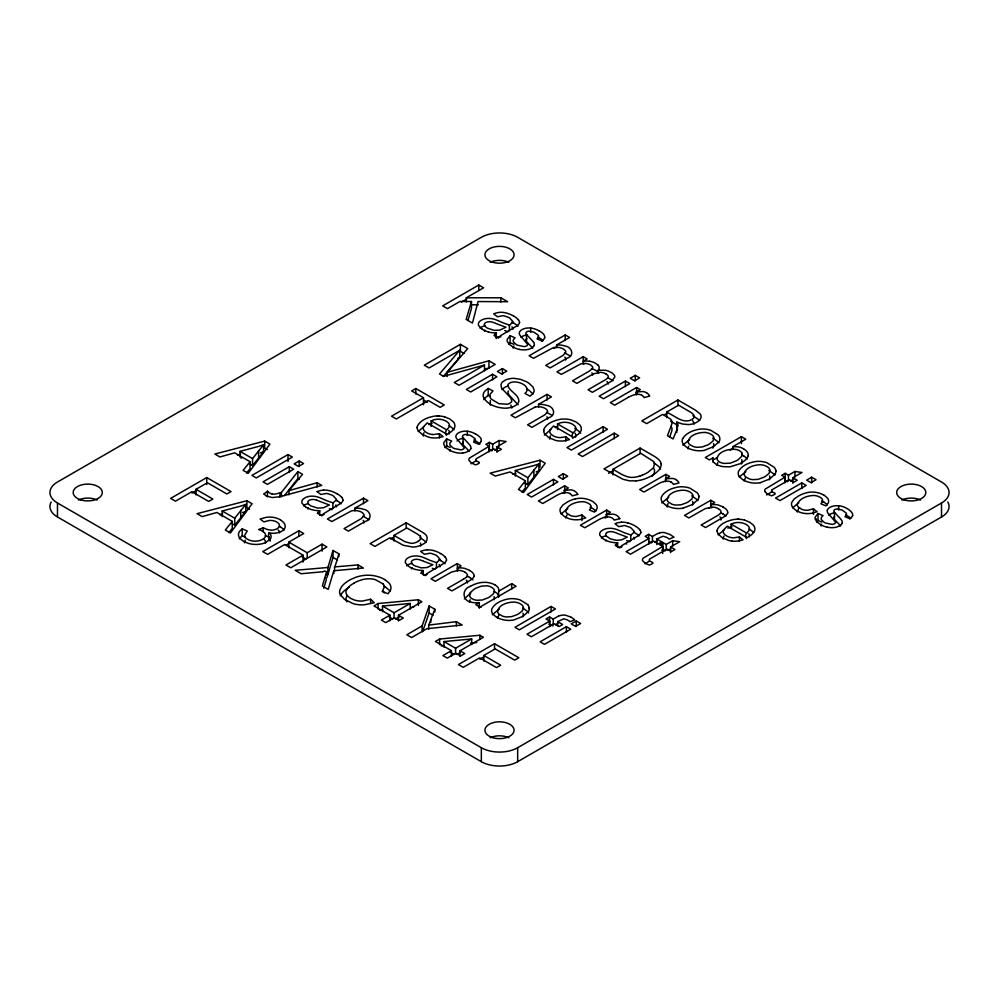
<?xml version="1.0" encoding="UTF-8"?>
<svg xmlns="http://www.w3.org/2000/svg" width="999" height="999" viewBox="0 0 999 999"><rect width="100%" height="100%" fill="white"/><g stroke="black" fill="none" stroke-linecap="round" stroke-linejoin="round"><path stroke-width="1.5" d="M497.514 617.919L498.951 614.847M716.895 465.222L717.819 462.674M688.086 447.927L688.698 446.228M511.838 408.054L510.876 405.032M547.552 419.031L547.627 418.606A6.319 3.646 0 0 0 547.202 417.157L546.89 416.758M466.308 297.789L483.591 287.812L478.783 285.027L442.669 305.881L447.49 308.654L459.965 301.461L471.466 301.523L466.133 319.43L472.44 323.064L478.084 301.548L507.667 301.71L500.886 297.789L466.308 297.789L466.308 301.985M467.919 320.454L471.466 308.504L471.466 301.523M732.791 449.488L732.791 446.69L745.791 439.185L741.408 436.663L705.306 457.505L709.465 459.902L712.974 457.879L712.824 460.576A11.051 6.381 0 0 0 713.985 462.574L715.746 464.023A15.922 9.191 0 0 0 717.507 464.985L718.131 465.272A14.186 8.192 0 0 0 723.026 466.608L727.934 466.87A15.497 8.954 0 0 0 730.544 466.683L739.909 463.748A34.178 19.73 0 0 0 741.583 462.837M325.861 574.662L327.909 574.487L327.909 567.494L333.029 550.461L338.886 553.846L338.886 556.643M323.776 588.236L326.348 579.657M327.909 574.487L333.029 557.454L333.029 550.461M334.565 571.116L334.565 566.92L358.042 564.91L363.449 568.031L333.816 570.741L328.209 589.385L322.352 586.001L326.348 572.664M338.886 553.846L335.751 564.198A50.05 28.896 0 0 1 334.965 566.221L334.565 566.92M439.91 566.858L439.96 566.683A4.058 2.348 0 0 0 439.997 566.158L439.16 564.522M592.632 375.087L592.694 374.9A4.62 2.672 0 0 0 592.569 373.801L591.87 372.889M749.3 536.875L749.412 535.227A9.99 5.769 0 0 0 748.75 533.678M363.923 523.026L364.073 522.39A6.319 3.646 0 0 0 363.648 520.941L363.149 520.342M422.102 631.518L422.102 625.923L429.133 605.956L434.852 609.253L434.852 612.05M422.54 631.668L429.133 612.949L429.133 605.956M428.658 629.308L428.658 625.112A76.274 44.043 0 0 0 430.781 619.642L434.852 609.253M669.73 436.925L671.49 431.993A53.059 30.632 0 0 0 671.815 430.756A19.443 11.226 0 0 0 671.977 428.384L671.803 427.984A10.177 5.882 0 0 0 670.878 426.498M741.907 463.012L741.97 460.214A8.729 5.045 0 0 0 741.683 459.665M676.785 422.14A17.545 10.127 0 0 1 677.797 424.775A42.657 24.625 0 0 1 676.785 429.72L673.139 438.936L667.482 435.676L671.49 425A53.059 30.632 0 0 0 671.815 423.763A19.443 11.226 0 0 0 671.977 421.391L671.803 420.991A10.177 5.882 0 0 0 670.591 419.205L670.491 419.13A22.677 13.087 0 0 0 668.531 417.857L662.624 414.423L646.653 423.638L641.833 420.866L677.946 400.012L695.566 410.227L700.174 413.973A11.264 6.506 0 0 1 700.911 417.694L700.823 417.969A14.948 8.629 0 0 1 696.253 422.527L694.23 423.439A12.6 7.28 0 0 1 688.436 424.563L682.517 424.013L676.847 422.127L676.847 429.12A17.545 10.127 0 0 1 677.285 430.057M494.093 599.737L494.28 597.152A9.041 5.22 0 0 0 494.043 596.565M523.014 616.82L523.314 614.16A9.828 5.682 0 0 0 522.939 613.249M692.557 504.945L692.856 502.297A9.828 5.682 0 0 0 692.482 501.386M565.546 360.04L565.796 359.178A6.319 3.646 0 0 0 565.359 357.729L564.86 357.13M340.309 595.854L341.371 594.018M449.113 434.053L449.425 431.943A9.99 5.769 0 0 0 448.763 430.394M575.536 437.137L575.849 435.027A9.99 5.769 0 0 0 574.974 433.179M771.69 490.234C770.491 493.406 780.294 492.47 771.578 495.816A22.353 12.912 0 0 1 766.982 493.643L764.922 491.545M464.323 598.913L470.292 593.356A26.449 15.272 0 0 1 470.804 593.094M769.405 479.845L769.892 476.848A9.828 5.682 0 0 0 769.53 475.936M490.334 400.574L490.247 404.62A16.021 9.241 0 0 0 490.534 405.119M544.355 435.102L550.948 429.458M470.092 599.712L469.443 602.047M475.861 459.278C474.5 462.225 484.49 461.713 475.749 464.86A22.353 12.912 0 0 1 471.166 462.687M649.412 559.477C648.051 562.412 658.054 561.913 649.3 565.059A22.353 12.912 0 0 1 644.717 562.887M492.332 614.81L499.238 609.015M682.891 445.154L689.785 439.36M661.875 502.947L668.781 497.14M423.988 432.804L423.489 433.791A10.44 6.031 0 0 0 423.251 435.102L423.276 435.427A10.802 6.231 0 0 0 423.389 436.063M550.424 435.889L549.912 436.863A10.44 6.031 0 0 0 549.687 438.174L549.7 438.499A10.802 6.231 0 0 0 549.812 439.135M723.975 536.088L723.476 537.062A10.44 6.031 0 0 0 723.239 538.374L723.264 538.698A10.802 6.231 0 0 0 723.301 539.023M741.733 463.336L741.295 464.011M245.255 540.159L244.48 542.594A8.854 5.107 0 0 0 244.505 542.844M347.078 595.829L346.328 597.202A13.549 7.83 0 0 0 346.366 600.874A16.958 9.79 0 0 0 346.878 601.835M667.919 503.671L667.182 507.017M418.206 431.543L423.701 426.848M718.194 534.815L724.512 529.657M739.21 477.01L745.816 471.703M561.076 514.035L566.733 509.29M792.557 507.854L798.213 503.096A25.949 14.985 0 0 1 798.8 502.822M347.315 588.498L346.328 590.209A13.549 7.83 0 0 0 346.366 593.881A16.958 9.79 0 0 0 350.849 598.426A18.881 10.902 0 0 0 351.885 598.963L354.033 599.875A13.961 8.067 0 0 0 360.002 601.036A13.224 7.63 0 0 0 362.575 601.023L370.641 599.25L374.25 602.722L364.248 604.807A19.306 11.151 0 0 1 359.827 604.807A19.53 11.276 0 0 1 353.147 603.646L344.53 599.388L340.035 594.218A19.855 11.464 0 0 1 339.972 589.772L341.371 587.025A35.152 20.292 0 0 1 349.175 580.332A40.447 23.352 0 0 1 350.587 579.532L355.744 577.297A25.862 14.935 0 0 1 362.737 575.586A20.867 12.05 0 0 1 373.651 575.661A25.524 14.735 0 0 1 385.152 579.845M252.547 465.584L252.547 458.591L263.599 444.767L263.599 451.76L252.547 465.584L249.413 463.773M234.74 525.224L234.74 518.231L245.804 504.408L245.804 511.401L234.74 525.224L231.606 523.414M527.872 484.715L527.872 477.722L538.936 463.886L538.936 470.879L527.872 484.715L524.737 482.904M712.899 448.176L713.86 444.505A9.828 5.682 0 0 0 713.498 443.593M513.998 345.891L513.836 346.104A7.48 4.321 0 0 0 513.211 348.052M272.39 494.006A5.782 3.334 0 0 0 275.225 494.03L276.661 493.743A41.871 24.176 0 0 0 277.897 493.444L281.381 492.507L297.852 471.615L302.51 474.3L288.973 490.621L288.973 494.817M284.465 495.579L297.852 478.608L297.852 471.615M250.05 461.713L243.144 470.354L248.264 473.314L269.905 444.105L264.698 441.096L214.86 454.021L219.942 456.955L234.69 452.834L250.05 461.713L250.05 468.706L246.603 473.026M232.255 521.353L225.337 529.994L230.457 532.954L252.11 503.746L246.903 500.736L197.065 513.661L202.135 516.595L216.895 512.475L232.255 521.353L232.255 528.346L228.796 532.667M525.387 480.831L518.469 489.473L523.588 492.432L545.229 463.236L540.022 460.227L490.184 473.151L495.267 476.086L510.014 471.965L525.387 480.831L525.387 487.824L521.928 492.145M444.942 447.664L446.678 445.929L446.678 438.936L451.71 441.083L450.437 442.345A7.48 4.321 0 0 0 450.049 445.167L452.822 447.777A19.518 11.264 0 0 0 453.946 448.414L460.764 449.85A4.733 2.735 0 0 0 463.386 449.001L463.548 448.888A3.484 2.01 0 0 0 464.285 447.739L459.503 441.933A90.385 52.185 0 0 1 458.504 440.871L456.555 438.461A9.503 5.482 0 0 1 456.081 435.352A9.728 5.619 0 0 1 467.295 431.256M566.97 514.972L565.771 517.907M443.306 376.523L459.74 357.267L459.74 350.274L439.51 373.976L443.606 376.336L484.478 365.06L484.478 370.654M450.487 368.569L467.732 348.564L460.402 344.33L424.288 365.184L429.095 367.957L459.74 350.274M449.925 369.218L447.165 372.315L447.165 376.511M745.541 477.547L744.105 480.944M466.77 576.76L465.372 577.971A28.684 16.558 0 0 1 463.361 579.245M720.354 513.411L718.955 514.635A28.684 16.558 0 0 1 716.945 515.896L701.148 525.024L705.519 527.547L722.989 517.457A48.114 27.772 0 0 0 724.375 516.583L725.636 515.659M508.628 344.081L510.077 342.694L510.077 335.701L515.109 337.849L513.836 339.111A7.48 4.321 0 0 0 513.449 341.933L516.221 344.543A19.518 11.264 0 0 0 517.345 345.179L524.163 346.616A4.733 2.735 0 0 0 526.785 345.766L526.935 345.654A3.484 2.01 0 0 0 527.684 344.505L522.902 338.698A90.385 52.185 0 0 1 521.89 337.637L519.955 335.227A9.503 5.482 0 0 1 519.48 332.118A9.728 5.619 0 0 1 530.694 328.022A16.284 9.403 0 0 1 538.948 330.844M816.57 521.865L818.019 520.479L818.019 513.486L823.051 515.634L821.765 516.908A7.48 4.321 0 0 0 821.378 519.717L824.163 522.327A19.518 11.264 0 0 0 825.274 522.964L832.092 524.4A4.733 2.735 0 0 0 834.727 523.551L834.877 523.439A3.484 2.01 0 0 0 835.626 522.29L830.843 516.483A90.385 52.185 0 0 1 829.832 515.422L827.884 513.011A9.503 5.482 0 0 1 827.422 509.915M607.679 378.009L606.343 379.121A31.256 18.044 0 0 1 604.395 380.344L588.024 389.797L592.407 392.32L611.85 381.019L614.847 376.935A9.116 5.27 0 0 0 614.497 375.424L612.325 373.077L608.329 371.029A12.125 7.005 0 0 0 605.307 370.292L598.214 370.242L598.214 373.039M798.763 508.429L797.252 511.725A9.353 5.395 0 0 0 797.289 512.025M652.247 476.173L654.158 473.601L654.57 470.317A11.001 6.356 0 0 0 653.758 468.618M649.562 559.303L650.037 558.916A24.126 13.924 0 0 1 651.685 557.879L667.07 548.988L671.453 551.523L674.949 549.5L670.579 546.965L670.579 552.559M771.827 490.059L772.302 489.672A24.126 13.924 0 0 1 773.963 488.636L789.347 479.745L793.718 482.267L797.227 480.257L792.844 477.722L792.844 483.316M406.68 565.896L407.617 565.147A12.113 6.993 0 0 1 408.616 564.522A10.065 5.819 0 0 1 412.125 563.261M510.077 335.701L507.38 339.173A11.651 6.731 0 0 0 507.217 341.233L508.891 344.006L512.799 346.878A18.881 10.902 0 0 0 519.293 349.438M446.678 438.936L443.981 442.407A11.651 6.731 0 0 0 443.831 444.468L445.492 447.24L449.4 450.112M818.019 513.486L815.309 516.958A11.651 6.731 0 0 0 815.159 519.018L816.832 521.79L820.741 524.662A18.881 10.902 0 0 0 827.234 527.222M421.079 573.076L425.449 575.611A15.397 8.891 0 0 1 427.634 573.139L442.295 564.348A43.357 25.037 0 0 0 443.831 563.386L444.792 562.674M615.421 545.454L619.805 547.976A15.397 8.891 0 0 1 621.977 545.504L636.638 536.725A43.357 25.037 0 0 0 638.174 535.764L639.135 535.039M479.995 328.134L480.644 327.635A12.113 6.993 0 0 1 481.643 327.023A10.065 5.819 0 0 1 485.152 325.749M303.446 505.881L304.096 505.369A12.113 6.993 0 0 1 305.095 504.757A10.065 5.819 0 0 1 308.316 503.558M601.311 538.011L601.96 537.512A12.113 6.993 0 0 1 602.959 536.9A10.065 5.819 0 0 1 605.894 535.764L610.352 538.861L616.408 540.334L621.665 539.822L627.247 537.112L618.069 533.716A41.658 24.051 0 0 0 614.647 532.33L613.386 531.955A5.507 3.184 0 0 0 606.705 532.692M264.023 493.931L267.395 491.233L267.395 496.828M280.669 519.992A19.593 11.314 0 0 0 279.233 519.205L276.386 518.056A14.048 8.104 0 0 0 266.096 517.357L260.14 519.005L263.861 521.903L269.168 520.504A8.129 4.695 0 0 1 270.841 520.442A8.467 4.883 0 0 1 275.412 521.366L276.423 521.84A11.588 6.693 0 0 1 277.372 522.402L278.359 523.214A7.917 4.57 0 0 1 279.433 525.649A7.517 4.346 0 0 1 277.884 528.159L277.347 528.521A10.814 6.244 0 0 1 276.273 529.108L274.238 529.82A6.543 3.771 0 0 1 271.641 530.119L270.267 530.032A12.85 7.418 0 0 1 263.773 527.971A6.506 3.759 0 0 1 263.461 527.784L258.654 529.52A19.992 11.538 0 0 1 262.387 531.056L264.285 532.517A9.79 5.657 0 0 1 265.584 535.514A9.178 5.307 0 0 1 264.211 538.161L262.974 539.085A12.687 7.33 0 0 1 261.8 539.735L260.951 540.109A10.077 5.819 0 0 1 256.169 541.121A11.226 6.481 0 0 1 254.57 541.146A10.127 5.844 0 0 1 249.65 540.247L248.326 539.685A13.636 7.88 0 0 1 247.14 539.035L245.729 537.962A8.854 5.107 0 0 1 244.468 535.614L247.228 531.006L242.195 528.858L239.797 531.068A14.76 8.529 0 0 0 238.499 534.265A15.972 9.216 0 0 0 238.511 535.114A15.135 8.741 0 0 0 240.284 538.761L243.019 540.946A22.627 13.062 0 0 0 244.942 542.007L248.489 543.394A16.234 9.378 0 0 0 254.77 544.405A17.82 10.29 0 0 0 257.255 544.405L259.628 544.205A14.635 8.454 0 0 0 264.585 542.969L269.568 539.935A11.638 6.718 0 0 0 270.979 537.637A12.113 6.993 0 0 0 270.092 533.778C267.982 530.269 267.969 539.497 270.092 540.771A12.113 6.993 0 0 1 270.292 541.058M242.195 528.858L242.195 535.851L239.797 538.061A14.76 8.529 0 0 0 239.261 538.836M446.466 435.302C443.344 429.807 449.425 429.408 449.463 425.274A10.052 5.807 0 0 0 448.301 422.827L446.59 421.453A14.111 8.142 0 0 0 445.354 420.766L444.068 420.217A10.664 6.156 0 0 0 438.299 419.205A10.027 5.782 0 0 0 433.878 419.805L431.143 420.866L431.143 426.461M572.889 438.374C569.767 432.892 575.849 432.492 575.899 428.359A10.052 5.807 0 0 0 574.725 425.899L573.026 424.538A14.111 8.142 0 0 0 571.778 423.838L570.504 423.289A10.664 6.156 0 0 0 564.735 422.29A10.027 5.782 0 0 0 560.302 422.877L557.567 423.938L557.567 429.533M746.453 538.573C743.331 533.091 749.4 532.692 749.45 528.558A10.052 5.807 0 0 0 748.276 526.098L746.578 524.737A14.111 8.142 0 0 0 745.341 524.038L744.055 523.488A10.664 6.156 0 0 0 738.286 522.489A10.027 5.782 0 0 0 733.853 523.076L731.131 524.138L731.131 528.334M766.633 494.955L771.715 491.858M471.116 463.773L475.886 460.901M645.004 563.761L649.45 561.101M488.186 388.436L485.227 390.771A17.395 10.04 0 0 0 483.304 394.081L483.179 394.767A15.834 9.141 0 0 0 483.316 396.84C487.037 404.57 496.64 407.854 504.745 408.191A14.136 8.167 0 0 0 507.929 408.004L510.876 407.455A13.661 7.88 0 0 0 514.248 406.206A14.823 8.554 0 0 0 516.308 404.945L517.357 404.008A12.188 7.043 0 0 0 518.419 402.51A11.951 6.906 0 0 0 518.856 400.874C518.506 393.818 508.916 391.546 507.854 385.04A5.694 3.284 0 0 1 508.466 384.028C514.035 378.084 533.466 385.876 524.962 393.481L529.994 396.141L532.479 394.118A14.81 8.554 0 0 0 533.628 392.445L533.878 391.845A13.424 7.755 0 0 0 534.14 390.035L532.942 386.95L529.02 383.291A32.205 18.594 0 0 0 526.236 381.606L520.342 379.283L514.135 378.334A12.425 7.168 0 0 0 511.151 378.484L508.366 379.008A12.8 7.393 0 0 0 505.169 380.169L502.834 381.705A11.301 6.518 0 0 0 501.71 382.979A11.464 6.618 0 0 0 500.998 384.89L501.286 387A18.744 10.814 0 0 0 502.447 389.123L510.876 398.039L511.838 401.061A6.731 3.884 0 0 1 511.126 402.235L510.514 402.772A8.404 4.858 0 0 1 509.328 403.509A7.468 4.308 0 0 1 507.367 404.208L498.913 403.683L491.296 399.113A16.021 9.241 0 0 1 490.247 397.627L489.897 394.43L493.007 390.959L488.186 388.436L488.186 395.429L485.227 397.764A17.395 10.04 0 0 0 483.828 399.7M470.292 586.363C461.313 589.135 462.262 601.473 471.878 602.272A10.752 6.206 0 0 0 475.449 602.809L479.32 602.634L479.32 608.229M461.388 302.06L466.745 298.976M196.016 489.31L207.392 482.742L226.873 493.981L231.031 491.583L206.743 477.559L170.629 498.401L175.437 501.186L191.858 491.708L208.704 501.436L212.862 499.038L196.016 489.31L196.016 494.905M192.02 493.044L196.041 490.721M288.012 454.557L251.898 475.412L256.268 477.934L292.382 457.08L288.012 454.557L288.012 461.55M457.829 358.366L459.74 357.267M423.489 397.739L391.533 416.183L396.341 418.968L428.296 400.524L440.122 407.342L444.28 404.945L415.821 388.511L411.663 390.921L423.489 397.739L423.489 404.732M289.323 466.683L263.062 481.855L267.432 484.378L293.694 469.218L289.323 466.683L289.323 472.277M299.176 461.001L294.131 463.911L298.514 466.433L303.546 463.536L299.176 461.001L299.176 466.595M484.478 365.06L454.27 382.492L459.078 385.277L495.192 364.423L488.936 360.801L447.165 372.315M492.569 374.275L466.308 389.448L470.679 391.97L496.953 376.81L492.569 374.275L492.569 379.87M502.422 368.594L497.39 371.503L501.76 374.026L506.793 371.116L502.422 368.594L502.422 374.188M556.693 344.93L569.605 337.462L565.234 334.94L529.12 355.794L533.491 358.316L553.096 347.739A8.342 4.82 0 0 1 558.279 347.415A10.065 5.807 0 0 1 563.061 348.838A11.451 6.606 0 0 1 563.898 349.363L565.372 350.736A6.319 3.646 0 0 1 565.796 352.185L563.149 355.319L545.754 365.397L550.124 367.919L566.683 358.366C574.974 356.193 572.24 346.815 564.822 345.966A13.337 7.705 0 0 0 560.614 345.055L556.693 344.93L556.693 347.714M553.946 348.451L556.206 347.14M589.66 361.288A13.499 7.792 0 0 0 583.229 361.226L587.15 358.966L583.216 356.693L556.942 371.853L561.326 374.388L580.631 363.961A8.167 4.72 0 0 1 586.151 363.524A9.378 5.407 0 0 1 590.372 364.86A10.702 6.181 0 0 1 591.171 365.359L592.569 366.808A4.62 2.672 0 0 1 592.694 367.907L590.072 370.654L572.489 380.831L576.86 383.354L593.456 373.851L600.099 372.34A8.716 5.032 0 0 1 604.645 373.239L605.382 373.564A11.039 6.369 0 0 1 606.093 373.951M288.811 547.714L288.811 542.12L303.696 533.528L298.876 530.756L262.762 551.598L267.582 554.383L284.653 544.53L303.034 555.144L303.034 562.137M354.97 508.141L367.894 500.674L363.511 498.151L327.397 519.005L331.78 521.528L351.373 510.951A8.342 4.82 0 0 1 356.568 510.639A10.065 5.807 0 0 1 361.351 512.05A11.451 6.606 0 0 1 362.187 512.574L363.648 513.948A6.319 3.646 0 0 1 364.086 515.397L361.426 518.531L344.031 528.608L348.414 531.131L364.96 521.578C373.251 519.405 370.517 510.027 363.099 509.178A13.337 7.705 0 0 0 358.891 508.266L354.97 508.141L354.97 510.939M285.502 545.466L289.51 543.144M538.523 407.155L538.523 404.358L551.448 396.903L547.065 394.368L510.951 415.222L515.334 417.744L534.927 407.167M497.015 452.36L497.015 446.765L506.143 441.496L499.1 440.509L492.644 444.243L489.36 442.345L485.864 444.368L489.135 446.266L489.135 451.86M489.135 446.266L469.493 458.079A4.483 2.585 0 0 0 469.268 458.354A6.194 3.584 0 0 0 469.118 460.589L471.203 462.662M303.034 555.144L285.964 564.997L290.784 567.769L326.898 546.928L322.078 544.143L307.192 552.734L288.811 542.12M488.923 449.587L492.032 450.874M494.667 450.062L497.889 448.201M625.424 381.056L599.15 396.228L603.533 398.751L629.795 383.591L625.424 381.056L625.424 386.65M635.264 375.374L630.232 378.284L634.615 380.806L639.647 377.897L635.264 375.374L635.264 380.969M636.163 394.83L636.163 392.033L640.297 389.647L636.575 387.5L610.314 402.672L614.697 405.194L628.346 397.315M406.193 522.789L370.08 543.643L374.9 546.416L389.772 537.824L403.271 545.267L412.949 547.09A15.222 8.791 0 0 0 419.143 545.941L421.603 544.93A19.593 11.314 0 0 0 422.764 544.305C427.684 542.532 429.046 535.714 423.876 533.266A50.125 28.934 0 0 0 420.329 530.981L406.193 522.789L406.193 528.384M393.931 541.021L393.931 535.427L406.843 527.971L416.171 533.354A56.419 32.58 0 0 1 417.832 534.365L419.78 535.814M390.397 538.911L392.644 537.599M603.096 426.723L566.982 447.564L571.353 450.099L607.467 429.245L603.096 426.723L603.096 432.317M614.26 433.166L578.146 454.008L582.517 456.543L618.631 435.689L614.26 433.166L614.26 438.761M666.783 412.013L678.596 405.194L691.683 412.874L693.643 414.772L694.143 416.795A7.305 4.221 0 0 1 692.944 418.768L692.432 419.168A9.191 5.307 0 0 1 691.845 419.543A8.267 4.77 0 0 1 687.674 420.829A8.054 4.645 0 0 1 682.417 420.329L679.283 419.13A34.815 20.105 0 0 1 676.96 417.882L666.783 412.013L666.783 417.607M664.397 414.822L666.658 413.524M553.483 479.37L527.222 494.53L531.605 497.052L557.867 481.893L553.483 479.37L553.483 484.965M563.336 473.676L558.304 476.585L562.674 479.108L567.707 476.211L563.336 473.676L563.336 479.27M564.235 493.144L564.235 490.347L568.369 487.962L564.647 485.814L538.386 500.974L542.757 503.496L556.418 495.616A24.75 14.298 0 0 1 562.287 493.044M661.138 463.773A17.657 10.202 0 0 0 658.116 459.041L656.056 457.442A67.195 38.786 0 0 0 652.472 455.232L640.084 448.076L603.97 468.918L622.964 479.27L629.47 480.844L636.026 480.844M398.464 620.879L398.464 615.284L421.878 601.76L418.381 599.75L378.109 603.533L373.951 605.931L389.922 615.159L389.922 620.754M612.949 474.9L612.949 469.305L640.734 453.259L653.758 461.625A11.001 6.356 0 0 1 654.57 463.324L653.546 467.682L647.939 472.34A39.585 22.852 0 0 1 642.232 475.237M608.478 473.301L612.999 470.704M457.417 570.816L457.417 568.019L461.126 565.884L457.192 563.611L430.919 578.771L435.302 581.293L451.323 572.127L458.316 570.367A10.102 5.832 0 0 1 464.223 571.728A11.726 6.768 0 0 1 464.935 572.115M389.922 615.159L381.393 620.092L385.764 622.614L394.305 617.682L399.113 620.466L403.271 618.069L398.464 615.284M382.492 611.663L382.492 606.068L394.081 612.762L410.202 603.458L410.202 609.053M463.361 579.245L447.552 588.374L451.935 590.896L469.393 580.794A48.114 27.772 0 0 0 470.791 579.932L472.052 579.008A12.3 7.105 0 0 0 473.988 576.336M395.429 618.98L399.45 616.645M665.496 481.68L665.496 478.883L669.63 476.498L665.908 474.35L639.647 489.522L644.018 492.045L657.679 484.165A24.75 14.298 0 0 1 663.548 481.593M606.256 517.407L606.256 514.61L610.389 512.225L606.668 510.077L580.407 525.237L584.777 527.759L598.438 519.88A24.75 14.298 0 0 1 604.308 517.307M605.032 518.006L606.905 517.195M422.102 625.923L406.805 634.765L411.613 637.537L426.91 628.708L462.175 625.037L456.368 621.678L428.658 625.112M714.335 459.29L716.583 457.979M730.132 450.162L732.392 448.863M479.32 602.634L475.786 604.67L479.945 607.067L516.058 586.226L511.688 583.691L498.626 591.233L498.626 596.828M459.965 656.38L459.965 650.799L483.379 637.275L479.87 635.252L439.61 639.035L435.452 641.445L451.423 650.661L451.423 656.256M659.827 532.829A6.506 3.759 0 0 0 659.09 533.029L657.579 533.628A28.209 16.284 0 0 0 655.182 534.89L652.409 536.475L648.688 534.328L645.179 536.351L648.9 538.498L648.9 544.093M711.001 507.467L711.001 504.67L714.71 502.534L710.776 500.262L684.515 515.422L688.885 517.944L704.919 508.778L711.9 507.017A10.102 5.832 0 0 1 717.806 508.391A11.726 6.768 0 0 1 718.518 508.778M451.423 650.661L442.894 655.594L447.265 658.116L455.806 653.196L460.614 655.968L464.772 653.571L459.965 650.799M443.993 647.165L443.993 641.57L455.581 648.264L471.69 638.96L471.69 644.555M648.9 538.498L626.148 551.648L630.519 554.17L653.284 541.033L658.316 543.931L661.813 541.908L661.813 544.705M709.128 508.204L710.776 507.255L711.763 507.817M656.78 544.605L656.78 539.01L662.699 536.326A2.66 1.536 0 0 1 663.336 536.313L666.57 537.325A21.266 12.275 0 0 1 669.168 539.123L673.788 537.225M456.93 654.482L459.615 652.934M654.832 542.07L655.169 541.87A28.209 16.284 0 0 1 656.73 541.033M551.073 606.443L514.972 627.285L519.343 629.82L555.456 608.965L551.073 606.443L551.073 612.037M670.579 546.965L679.695 541.708L672.664 540.709L666.196 544.443L662.911 542.544L659.415 544.567L662.699 546.465L662.699 553.458M792.844 477.722L801.972 472.465L794.929 471.466L788.473 475.199L785.189 473.301L781.68 475.324L784.964 477.222L784.964 482.817M483.816 655.469L495.192 648.9L514.672 660.139L518.831 657.742L494.542 643.718L458.429 664.56L463.236 667.344L479.657 657.866L496.503 667.594L500.661 665.197L483.816 655.469L483.816 661.063M662.699 546.465L643.056 558.279A4.483 2.585 0 0 0 642.819 558.553A6.194 3.584 0 0 0 642.682 560.789L644.767 562.862M784.964 477.222L765.321 489.035A4.483 2.585 0 0 0 765.097 489.31A6.194 3.584 0 0 0 764.947 491.545M661.825 550.174L662.911 549.537L665.384 550.961M784.752 480.544L787.649 481.718M558.429 616.221A28.209 16.284 0 0 0 556.043 617.482L553.259 619.08L549.537 616.932L546.041 618.943L549.762 621.091L549.762 626.685M479.832 659.203L483.841 656.88M667.819 550.499L670.641 548.863M790.484 481.019L793.718 479.158M549.762 621.091L526.997 634.24L531.381 636.763L554.133 623.626L559.178 626.535L562.674 624.512L557.642 621.603L557.642 625.799M548.888 624.3L553.034 625.936M557.642 621.603L563.548 618.93A2.66 1.536 0 0 1 564.198 618.905L567.42 619.929A21.266 12.275 0 0 1 570.029 621.715L574.65 619.817A29.708 17.145 0 0 0 570.641 616.945M555.344 624.875L556.031 624.475A28.209 16.284 0 0 1 557.867 623.476M801.822 482.904L775.561 498.064L779.932 500.599L806.193 485.427L801.822 482.904L801.822 488.499M811.663 477.222L806.63 480.119L811.013 482.654L816.046 479.745L811.663 477.222L811.663 482.817M566.396 626.66L540.134 641.82L544.517 644.343L570.779 629.183L566.396 626.66L566.396 632.255M576.248 620.966L571.216 623.875L575.586 626.41L580.619 623.501L576.248 620.966L576.248 626.56M57.48 502.997L481.331 747.714A25.687 14.835 0 0 0 517.669 747.714L941.52 502.997A25.687 14.835 0 0 0 941.52 482.017L517.669 237.312A25.687 14.835 0 0 0 481.331 237.312L57.48 482.017A25.687 14.835 0 0 0 57.48 502.997L57.48 516.982L481.331 761.688A25.687 14.835 0 0 0 517.669 761.688L941.52 516.982A25.687 14.835 0 0 0 947.839 501.998M509.815 324.962L512.986 322.178A4.058 2.348 0 0 0 513.024 321.653L509.765 318.094A23.227 13.412 0 0 0 508.566 317.407L503.883 315.809A5.557 3.209 0 0 0 502.884 315.734L497.39 316.745L493.668 313.836A15.722 9.078 0 0 1 500.124 312.3A11.039 6.369 0 0 1 504.582 312.637L506.306 312.999A25.025 14.448 0 0 1 513.598 316.059M631.131 534.852L634.315 532.055A4.058 2.348 0 0 0 634.34 531.543L631.093 527.971A23.227 13.412 0 0 0 629.894 527.285L625.199 525.686A5.557 3.209 0 0 0 624.2 525.611L618.706 526.623L614.984 523.713A15.722 9.078 0 0 1 621.453 522.177M333.067 502.822L336.438 499.912A4.058 2.348 0 0 0 336.476 499.4L333.216 495.829A23.227 13.412 0 0 0 332.018 495.154L327.335 493.556A5.557 3.209 0 0 0 326.336 493.481L320.841 494.493L317.12 491.583M436.688 562.537L439.96 559.69A4.058 2.348 0 0 0 439.997 559.165L436.738 555.606A23.227 13.412 0 0 0 435.539 554.92L430.856 553.321A5.557 3.209 0 0 0 429.857 553.246L424.363 554.258L420.641 551.348A15.722 9.078 0 0 1 427.097 549.812M481.93 329.008L478.621 325.537A9.778 5.644 0 0 1 478.384 324.588L478.421 323.651A9.391 5.42 0 0 1 479.707 321.403L480.644 320.642A12.113 6.993 0 0 1 481.643 320.03A10.065 5.819 0 0 1 485.764 318.644A10.352 5.982 0 0 1 490.609 318.519A15.597 9.003 0 0 1 495.267 319.555A32.667 18.856 0 0 1 497.852 320.567L499.912 321.466A120.205 69.406 0 0 0 502.772 322.739L509.515 325.137M305.382 506.755L302.073 503.284A9.778 5.644 0 0 1 301.835 502.335L301.873 501.398A9.391 5.42 0 0 1 303.159 499.138L304.096 498.389A12.113 6.993 0 0 1 305.095 497.764A10.065 5.819 0 0 1 309.215 496.391A10.352 5.982 0 0 1 314.061 496.266A15.597 9.003 0 0 1 318.718 497.302A32.667 18.856 0 0 1 321.303 498.314L323.364 499.213A120.205 69.406 0 0 0 326.223 500.474L332.967 502.884M558.429 616.221L559.939 615.634A6.506 3.759 0 0 1 560.689 615.421A8.142 4.695 0 0 1 565.409 615.184L570.616 616.97M575.461 498.801A25.949 14.985 0 0 0 566.808 502.335L562.749 505.132L560.339 508.503A14.698 8.492 0 0 0 560.039 509.965L560.077 510.926A14.973 8.641 0 0 0 561.251 513.673L563.998 516.208A22.115 12.775 0 0 0 565.809 517.307L568.668 518.556A14.723 8.504 0 0 0 575.049 519.767A14.248 8.229 0 0 0 580.444 519.443L585.664 517.907L581.942 514.997L576.573 516.408A7.792 4.495 0 0 1 574.875 516.458A8.979 5.182 0 0 1 570.229 515.447L566.845 513.236A9.353 5.395 0 0 1 565.771 510.926C567.607 504.433 576.248 501.723 582.442 501.673A9.515 5.495 0 0 1 586.425 502.447L588.911 503.621A8.142 4.695 0 0 1 590.983 507.917L589.385 509.94L594.417 512.087L596.69 509.34A12.837 7.405 0 0 0 596.178 504.483L593.306 501.898A21.866 12.625 0 0 0 592.307 501.273A18.219 10.514 0 0 0 584.502 498.576A13.786 7.967 0 0 0 576.635 498.626L575.499 498.851M823.788 495.079A18.219 10.514 0 0 0 815.983 492.382A13.786 7.967 0 0 0 808.116 492.432L806.98 492.657A25.949 14.985 0 0 0 798.288 496.141L794.23 498.938L791.82 502.31A14.698 8.492 0 0 0 791.52 503.771L791.57 504.732A14.973 8.641 0 0 0 792.731 507.48L795.479 510.014A22.115 12.775 0 0 0 797.289 511.113L800.149 512.362A14.723 8.504 0 0 0 806.53 513.586A14.248 8.229 0 0 0 811.925 513.249L817.145 511.713L813.423 508.803L808.054 510.227A7.792 4.495 0 0 1 806.355 510.264A8.979 5.182 0 0 1 801.71 509.253L798.326 507.042A9.353 5.395 0 0 1 797.252 504.732C799.088 498.239 807.729 495.529 813.923 495.479A9.515 5.495 0 0 1 817.906 496.253L820.391 497.427A8.142 4.695 0 0 1 822.464 501.723L820.866 503.758L825.898 505.906L828.171 503.146A12.837 7.405 0 0 0 827.659 498.289L824.787 495.704A21.866 12.625 0 0 0 823.788 495.079M642.207 475.224L640.259 475.949M727.834 528.109L732.067 526.823M815.846 519.205L816.495 518.968M500.949 336.725L495.854 337.487M428.683 424.525L432.08 423.551M555.107 427.597L557.654 426.823M288.973 490.621L317.12 482.742L321.753 485.414L280.881 496.453A68.057 39.286 0 0 1 279.345 496.79L272.09 497.564L266.396 495.916M324.101 514.585L320.067 515.234M621.965 546.715L621.078 546.977M484.677 368.968L489.323 368.019M239.997 456.955L239.997 451.361L254.445 447.527A57.805 33.367 0 0 0 263.599 444.767M240.909 458.104L241.808 457.867M222.203 516.595L222.203 511.001L236.651 507.167A57.805 33.367 0 0 0 245.804 504.408M515.334 476.073L515.334 470.479L529.77 466.645A57.805 33.367 0 0 0 538.936 463.886M427.023 574.525L423.963 574.987M237.512 455.144L240.534 454.358M219.718 514.785L222.74 513.998M512.837 474.263L515.859 473.476M577.784 494.405L572.152 495.866A10.14 5.857 0 0 0 569.792 493.556M619.805 518.668L614.173 520.129A10.14 5.857 0 0 0 611.813 517.819A6.381 3.684 0 0 0 604.37 517.357M444.592 416.858A15.684 9.053 0 0 0 433.803 416.246C427.747 417.42 420.941 419.93 417.694 425.524A15.347 8.866 0 0 0 418.269 430.856L422.215 434.39L428.896 437.25A14.423 8.329 0 0 0 432.055 437.824A14.973 8.641 0 0 0 439.173 437.562L443.044 436.575L439.41 433.716L433.578 434.54A8.691 5.02 0 0 1 432.38 434.478M565.834 436.8L560.002 437.612A8.691 5.02 0 0 1 558.803 437.55A10.49 6.056 0 0 1 553.496 435.951A14.023 8.092 0 0 1 552.347 435.289L551.336 434.49A10.802 6.231 0 0 1 549.7 431.506L549.687 431.181A10.44 6.031 0 0 1 549.912 429.87L553.633 425.961L573.526 437.45L578.121 434.44L580.844 431.068A15.322 8.841 0 0 0 581.331 429.095L581.206 427.647A15.222 8.791 0 0 0 579.807 424.925L576.223 422.077L571.141 419.942A15.647 9.028 0 0 0 565.459 419.056L563.723 419.031A15.684 9.053 0 0 0 560.239 419.318C554.183 420.492 547.377 423.002 544.13 428.596A15.347 8.866 0 0 0 544.705 433.928L548.638 437.475L555.319 440.334A14.423 8.329 0 0 0 558.478 440.896A14.973 8.641 0 0 0 565.596 440.634L569.467 439.647L565.834 436.8L565.834 440.996M732.042 541.108A14.973 8.641 0 0 0 739.16 540.834L743.031 539.86L739.397 537L733.566 537.812A8.691 5.02 0 0 1 732.367 537.749A10.49 6.056 0 0 1 727.047 536.151A14.023 8.092 0 0 1 725.898 535.489L724.899 534.69A10.802 6.231 0 0 1 723.251 531.718L723.239 531.381A10.44 6.031 0 0 1 723.476 530.069L727.185 526.161L747.077 537.649L751.673 534.64L754.395 531.268A15.322 8.841 0 0 0 754.882 529.308L754.757 527.847A15.222 8.791 0 0 0 753.358 525.124L749.787 522.277L744.705 520.142M620.791 547.04L617.931 547.365M760.189 482.717L769.58 479.033L775.212 473.926A15.572 8.991 0 0 0 774.287 467.357L766.832 462.674A16.371 9.453 0 0 0 760.376 461.401L759.602 461.363A14.423 8.329 0 0 0 755.881 461.488C749.325 462.537 741.733 465.272 738.473 471.491A14.71 8.492 0 0 0 738.199 472.964L738.249 473.951A15.322 8.841 0 0 0 739.46 476.723L742.232 479.27A22.253 12.85 0 0 0 743.506 480.069M683.154 508.154L692.532 504.47L698.176 499.363A15.572 8.991 0 0 0 697.252 492.794L689.797 488.111A16.371 9.453 0 0 0 683.341 486.838L682.567 486.8A14.423 8.329 0 0 0 678.845 486.925C672.277 487.974 664.697 490.709 661.438 496.928A14.71 8.492 0 0 0 661.163 498.414L661.213 499.388A15.322 8.841 0 0 0 662.412 502.16L665.197 504.707A22.253 12.85 0 0 0 666.47 505.506M636.163 392.033L642.682 391.546A7.155 4.133 0 0 1 646.453 392.682M564.235 490.347L570.754 489.86A7.155 4.133 0 0 1 574.512 490.996A13.462 7.767 0 0 1 577.722 494.405M665.496 478.883L672.015 478.396A7.155 4.133 0 0 1 675.774 479.532M606.256 514.61L612.774 514.123A7.155 4.133 0 0 1 616.533 515.259A13.462 7.767 0 0 1 619.742 518.668M481.218 607.192L478.996 607.355M382.492 606.068L410.202 603.458M379.657 610.377L382.754 610.089M410.626 607.467L413.723 607.167M443.993 641.57L471.69 638.96M441.158 645.891L444.255 645.591M470.579 643.119L476.773 642.532M322.54 571.778L301.111 573.738L295.155 570.304L327.909 567.494M325.062 578.533C329.22 578.533 327.972 568.431 322.889 571.74M711.001 504.67L714.397 504.545A12.4 7.155 0 0 1 718.368 505.044L723.376 507.03M457.417 568.019L460.814 567.894A12.4 7.155 0 0 1 464.772 568.394L469.792 570.379M732.791 446.69L737.312 446.778A11.838 6.843 0 0 1 741.283 447.702L743.593 448.788M538.523 404.358L542.445 404.483A13.337 7.705 0 0 1 546.653 405.394C554.07 406.243 556.805 415.621 548.513 417.794L531.967 427.347L527.584 424.825L544.979 414.76L547.627 411.613A6.319 3.646 0 0 0 547.202 410.164L545.741 408.791A11.451 6.606 0 0 0 544.88 408.279A10.065 5.807 0 0 0 540.109 406.855A8.342 4.82 0 0 0 534.915 407.155M437.3 415.959L439.036 415.984M737.287 519.23L739.023 519.255M470.816 304.782L478.334 304.782M705.132 432.455C698.863 432.192 688.698 434.94 688.186 442.245A9.853 5.694 0 0 0 689.747 444.555L692.944 446.403A9.79 5.657 0 0 0 696.952 447.29L702.172 446.978L707.704 444.967A29.82 17.22 0 0 0 709.54 443.931L713.161 440.846L713.86 437.512A9.828 5.682 0 0 0 712.337 435.202L711.3 434.44A12.4 7.168 0 0 0 710.039 433.753L709.14 433.366A9.878 5.707 0 0 0 705.132 432.455M627.634 522.877L625.911 522.502A11.039 6.369 0 0 0 621.465 522.227M433.279 550.511L431.568 550.137A11.039 6.369 0 0 0 427.11 549.85M626.798 543.993L625.861 543.718M444.717 416.87L449.8 418.993L453.371 421.84A15.222 8.791 0 0 1 454.77 424.563L454.895 426.024A15.322 8.841 0 0 1 454.408 427.997L451.698 431.368L447.09 434.365L427.197 422.889L423.489 426.798A10.44 6.031 0 0 0 423.251 428.109L423.276 428.434A10.802 6.231 0 0 0 424.9 431.418L425.911 432.205A14.023 8.092 0 0 0 427.048 432.892A10.49 6.056 0 0 0 432.367 434.528M629.82 541.795L626.623 540.646M331.955 509.665L329.345 508.741M508.016 331.755L504.707 330.532M316.77 500.199L315.522 499.812A5.507 3.184 0 0 0 308.841 500.549A5.107 2.947 0 0 0 307.829 502.297L308.529 504.145L310.764 505.856L317.769 508.129L323.501 507.767L329.37 504.97L320.192 501.573A41.658 24.051 0 0 0 316.783 500.199M434.99 569.268L432.28 568.281M564.822 352.959L570.304 356.056M546.653 412.387L551.898 415.272M363.099 516.171L369.043 519.717M720.591 512.712L723.376 514.023M467.008 576.061L469.792 577.372M676.847 429.12L677.572 429.42M542.032 341.009L537 338.861L537.587 338.349A6.743 3.896 0 0 0 538.573 336.026A5.994 3.459 0 0 0 538.274 335.289L533.966 332.168L528.946 331.193A3.521 2.035 0 0 0 525.924 332.954A5.707 3.297 0 0 0 526.523 334.565L531.718 340.047A73.501 42.433 0 0 1 532.517 340.946L533.616 342.345M510.077 342.694L513.848 344.305M849.974 518.793L844.929 516.645L845.529 516.133A6.743 3.896 0 0 0 846.515 513.811A5.994 3.459 0 0 0 846.215 513.074L841.907 509.952L836.887 508.978A3.521 2.035 0 0 0 833.865 510.739A5.707 3.297 0 0 0 834.465 512.35L839.647 517.832A73.501 42.433 0 0 1 840.446 518.731L841.558 520.129A9.466 5.47 0 0 1 842.157 523.126M818.019 520.479L821.79 522.09M446.678 445.929L450.137 447.402M242.195 535.851L245.342 537.187M423.713 561.351L432.892 564.747L427.023 567.544L421.291 567.894L414.285 565.621L412.05 563.911L411.351 562.062A5.107 2.947 0 0 1 412.475 560.377A5.507 3.184 0 0 1 419.031 559.59L420.292 559.964A41.658 24.051 0 0 1 423.701 561.351M741.882 454.932L743.593 455.781M712.762 438.086L718.244 441.92A15.584 8.991 0 0 1 718.905 442.807M768.793 470.442L774.275 474.263A15.584 8.991 0 0 1 774.937 475.149M691.758 495.879L697.24 499.7A15.584 8.991 0 0 1 697.889 500.586M574.837 428.321L579.807 431.918A15.222 8.791 0 0 1 580.694 433.241M522.839 608.041L527.697 611.575A15.584 8.991 0 0 1 528.608 612.911M488.186 395.429L489.997 396.366M749.088 528.883L753.358 532.117A15.222 8.791 0 0 1 753.696 532.554M449.113 425.611L453.371 428.833A15.222 8.791 0 0 1 454.008 429.72M692.881 415.634L699.75 420.454M583.216 363.686L583.953 364.111M636.813 394.63L636.575 387.5M670.591 421.216L676.947 424.887A37.762 21.803 0 0 0 677.747 425.337M464.06 353.446L460.402 351.323L460.402 344.33M557.567 423.938L572.889 432.779M731.131 524.138L746.453 532.979M612.949 469.305L620.641 473.751A42.083 24.288 0 0 0 623.201 475.112L626.922 476.598A11.638 6.718 0 0 0 632.03 477.422A17.295 9.99 0 0 0 640.184 475.886M423.576 399.987L427.46 402.222M497.015 446.765L501.398 449.288L497.889 451.311L493.518 448.788L478.121 457.679A24.126 13.924 0 0 0 476.473 458.703M656.78 539.01L661.813 541.908M564.885 492.932L564.647 485.814M648.913 541.458L651.473 542.932M431.143 420.866L446.466 429.707M515.334 470.479L527.872 477.722M267.307 449.6L264.698 448.089L264.698 441.096M297.852 478.608L299.313 479.445M457.679 570.879L457.192 563.611M393.931 535.427L405.157 541.783L411.064 543.331A7.705 4.446 0 0 0 414.135 543.044L417.02 542.032A13.586 7.842 0 0 0 418.082 541.446M239.997 451.361L252.547 458.591M317.557 513.311L321.928 515.846A15.397 8.891 0 0 1 324.113 513.374L338.773 504.582A43.357 25.037 0 0 0 340.309 503.621L341.271 502.909A10.165 5.869 0 0 0 342.969 500.349M249.5 509.24L246.903 507.729L246.903 500.736M333.029 557.454L337.425 560.002M429.133 612.949L433.067 615.222M301.948 556.693L305.881 558.978M222.203 511.001L234.74 518.231M388.936 616.77L392.794 619.005M450.424 652.285L454.295 654.52M419.93 537.712L420.342 537.962A50.125 28.934 0 0 1 423.901 540.247L426.098 542.282M385.177 579.832L389.148 583.129A18.656 10.777 0 0 1 390.572 589.984L388.099 593.718L382.18 591.583L384.39 586.8A10.889 6.294 0 0 0 384.215 585.889M385.177 586.825L389.148 590.122A18.656 10.777 0 0 1 390.072 591.433M263.199 527.609L263.099 531.73M613.049 380.644L608.329 378.009A12.125 7.005 0 0 0 607.604 377.784M278.134 529.994L278.359 530.194A7.917 4.57 0 0 1 279.433 532.642A7.517 4.346 0 0 1 279.42 532.867M692.707 420.691L694.143 423.788A7.305 4.221 0 0 1 694.093 424.026M639.11 535.889L637.537 534.552A32.567 18.806 0 0 0 634.977 532.904A25.025 14.448 0 0 0 633.678 532.217M341.246 503.758L339.672 502.422A32.567 18.806 0 0 0 337.113 500.774M598.051 365.209L596.203 363.711A17.695 10.215 0 0 0 595.504 363.286A12.962 7.48 0 0 0 589.672 361.263M598.051 372.202L596.203 370.704A17.695 10.215 0 0 0 595.504 370.279A12.962 7.48 0 0 0 592.007 368.793M382.979 583.866L375.312 579.657A14.098 8.142 0 0 0 371.278 578.896A15.035 8.679 0 0 0 362.6 579.582L362.038 579.732A30.819 17.795 0 0 0 353.996 583.079M517.994 326.223L516.221 324.675A32.567 18.806 0 0 0 513.648 323.027M444.967 563.736L443.194 562.187A32.567 18.806 0 0 0 440.621 560.539M511.975 326.773L513.024 328.646A4.058 2.348 0 0 1 512.986 329.171M527.697 604.582L520.254 599.974A16.371 9.453 0 0 0 513.798 598.713L513.024 598.663A14.423 8.329 0 0 0 509.303 598.788C502.734 599.85 495.142 602.584 491.895 608.803A14.71 8.492 0 0 0 491.62 610.277L491.67 611.251A15.322 8.841 0 0 0 492.869 614.035L495.654 616.583A22.253 12.85 0 0 0 496.928 617.382M481.331 441.009A14.173 8.179 0 0 1 478.558 444.205L473.601 442.095L474.2 441.583A6.743 3.896 0 0 0 475.174 439.26A5.994 3.459 0 0 0 474.887 438.524L470.579 435.402L465.546 434.428A3.521 2.035 0 0 0 462.525 436.188A5.707 3.297 0 0 0 463.124 437.799L468.319 443.281A73.501 42.433 0 0 1 469.118 444.18L470.217 445.579A9.466 5.47 0 0 1 470.816 448.576M463.424 442.058A3.521 2.035 0 0 0 462.525 443.181A5.707 3.297 0 0 0 463.124 444.792L468.319 450.274A73.501 42.433 0 0 1 469.118 451.161M827.397 504.945L824.787 502.697A21.866 12.625 0 0 0 823.788 502.072M595.916 511.138L593.306 508.891A21.866 12.625 0 0 0 592.307 508.266A18.219 10.514 0 0 0 590.097 507.167M840.683 525.986L840.446 525.724A73.501 42.433 0 0 0 839.647 524.825L834.415 519.355A5.707 3.297 0 0 1 833.828 517.732A3.521 2.035 0 0 1 834.664 516.683M532.742 348.201L532.517 347.927A73.501 42.433 0 0 0 531.718 347.04L526.473 341.571A5.707 3.297 0 0 1 525.886 339.947A3.521 2.035 0 0 1 526.923 338.761M463.074 437.812L463.136 444.88M518.356 319.655L516.221 317.682A32.567 18.806 0 0 0 513.648 316.034M639.672 529.545L637.537 527.572A32.567 18.806 0 0 0 634.977 525.911A25.025 14.448 0 0 0 627.672 522.827M445.329 557.167L443.194 555.194A32.567 18.806 0 0 0 440.621 553.546M341.808 497.402L339.672 495.429A32.567 18.806 0 0 0 337.113 493.781M532.942 393.943L529.02 390.284A32.205 18.594 0 0 0 527.16 389.111M335.839 504.994L336.476 506.393A4.058 2.348 0 0 1 336.438 506.905M633.878 537.362L634.34 538.523A4.058 2.348 0 0 1 634.315 539.048M518.081 404.82L508.916 394.905L507.854 392.033A5.694 3.284 0 0 1 508.466 391.021M605.993 535.714L605.706 534.44A5.107 2.947 0 0 1 606.818 532.742M741.97 453.221L741.733 456.343L738.024 459.802A31.506 18.182 0 0 1 736.226 460.864L730.207 463.174L724.025 463.411A8.891 5.132 0 0 1 720.416 462.4L720.029 462.2A10.49 6.056 0 0 1 718.805 461.451L718.119 460.876A8.629 4.983 0 0 1 717.07 459.278C717.457 451.56 728.608 448.738 735.164 449.338A8.891 5.132 0 0 1 738.773 450.337L739.173 450.537A9.915 5.732 0 0 1 740.234 451.186A8.729 5.045 0 0 1 741.97 453.221M688.124 448.913L688.074 448.264M775.823 470.492L775.873 471.478M698.776 495.929L698.838 496.915M529.233 607.804L529.295 608.778M941.52 502.997L941.52 516.982M852.584 515.546A8.941 5.17 0 0 0 852.347 513.511L851.897 512.624A20.767 11.988 0 0 0 847.027 508.566A16.284 9.403 0 0 0 838.685 505.681L838.648 509.952M834.415 512.362L834.415 519.355M813.423 508.803L813.423 514.398M794.929 471.466L794.929 477.06M788.473 475.199L788.473 480.794M785.189 473.301L785.189 480.294M741.408 436.663L741.408 443.656M739.397 537L739.397 541.196M712.974 457.879L712.974 462.075M710.776 500.262L710.776 507.255M677.946 400.012L677.946 405.606M676.822 429.72L676.822 432.517M672.664 540.709L672.664 546.303M666.196 544.443L666.196 550.037M665.908 474.35L665.908 478.546M662.911 542.544L662.911 549.537M652.409 536.475L652.409 542.07M648.688 534.328L648.688 538.523M640.084 448.076L640.084 453.671M630.719 540.671L630.831 535.014L624.088 532.617A120.205 69.406 0 0 1 621.228 531.343L619.18 530.444A32.667 18.856 0 0 0 616.595 529.433A15.597 9.003 0 0 0 611.937 528.396A10.352 5.982 0 0 0 607.092 528.546A10.065 5.819 0 0 0 602.971 529.907A12.113 6.993 0 0 0 601.96 530.519L601.036 531.281A9.391 5.42 0 0 0 599.737 533.541L599.712 534.465A9.778 5.644 0 0 0 599.937 535.427L603.259 538.898A20.579 11.876 0 0 0 609.615 541.783A22.74 13.137 0 0 0 617.619 542.869L617.607 547.115M606.668 510.077L606.668 517.07M583.216 356.693L583.229 364.023M581.942 514.997L581.942 520.591M565.234 334.94L565.234 340.534M553.259 619.08L553.259 624.662M549.537 616.932L549.537 623.913M547.065 394.368L547.065 399.962M540.022 460.227L540.022 467.22M533.903 469.742L533.903 476.735M530.706 327.972L530.706 332.168M526.473 334.578L526.473 341.571M517.669 747.714L517.669 761.688M511.688 583.691L511.688 589.285M509.403 325.199L509.403 330.794M500.886 297.789L500.886 301.985M499.1 440.509L499.1 446.103M496.291 333.042L496.291 338.636M494.542 643.718L494.542 649.313M492.644 444.243L492.644 449.837M489.36 442.345L489.36 449.338M488.936 360.801L488.936 367.794M481.331 747.714L481.331 761.688M479.87 635.252L479.87 639.447M478.783 285.027L478.783 290.622M467.307 435.402L467.307 431.206A16.284 9.403 0 0 1 475.561 434.078M456.368 621.678L456.368 625.874M455.581 648.264L455.581 653.858M439.61 639.035L439.61 644.63M439.41 433.716L439.41 437.912M436.376 568.306L436.488 562.649L429.745 560.252A120.205 69.406 0 0 1 426.885 558.978L424.837 558.079A32.667 18.856 0 0 0 422.252 557.055A15.597 9.003 0 0 0 417.582 556.031A10.352 5.982 0 0 0 412.749 556.168A10.065 5.819 0 0 0 408.616 557.542A12.113 6.993 0 0 0 407.617 558.154L406.68 558.916A9.391 5.42 0 0 0 405.394 561.163L405.357 562.1A9.778 5.644 0 0 0 405.594 563.049L408.903 566.52A20.579 11.876 0 0 0 415.272 569.405A22.74 13.137 0 0 0 423.264 570.504L423.264 574.75M430.794 619.642L430.794 622.439M418.381 599.75L418.381 605.332M415.821 388.511L415.821 394.106M394.081 612.762L394.081 618.356M378.109 603.533L378.109 609.128M370.641 599.25L370.641 603.446M363.511 498.151L363.511 503.746M358.042 564.91L358.042 569.105M333.816 570.741L333.816 573.538M332.854 502.934L332.854 508.528M322.078 544.143L322.078 551.136M319.742 514.985L319.742 510.789A22.74 13.137 0 0 1 311.725 509.677A20.579 11.876 0 0 1 305.419 506.743M317.12 482.742L317.12 486.938M307.192 552.734L307.192 558.329M298.876 530.756L298.876 536.351M281.381 492.507L281.381 496.703M279.895 492.907L279.895 497.102M258.579 450.624L258.579 457.617M240.771 510.264L240.771 517.257M206.743 477.559L206.743 484.552M57.48 516.982A25.687 14.835 0 0 1 51.161 501.998M490.172 262.312A14.56 8.404 0 0 1 508.828 262.312M78.421 500.037A14.56 8.404 0 0 1 97.078 500.037M901.922 500.037A14.56 8.404 0 0 1 920.579 500.037M490.172 737.761A14.56 8.404 0 0 1 508.828 737.761M527.709 604.67A15.572 8.991 0 0 1 528.633 611.226L522.989 616.333L513.611 620.029A15.297 8.829 0 0 1 504.77 620.079A18.182 10.49 0 0 1 496.928 617.37M494.18 591.483A15.372 8.879 0 0 1 495.292 592.107A12.537 7.243 0 0 1 498.289 594.954M498.226 594.967A12.7 7.33 0 0 1 498.776 596.803M470.329 586.388A26.449 15.272 0 0 1 478.633 583.004L479.782 582.804A14.398 8.317 0 0 1 487.462 582.492A15.372 8.879 0 0 1 495.292 585.114M495.279 585.127A12.537 7.243 0 0 1 498.289 587.961A12.7 7.33 0 0 1 498.651 591.233M466.333 580.194A7.193 4.146 0 0 1 467.42 582.941M469.542 577.559A12.65 7.305 0 0 1 472.914 579.957M469.542 570.566A12.65 7.305 0 0 1 474.275 576.336M464.797 572.215A7.193 4.146 0 0 1 467.07 576.823M411.376 568.881A5.107 2.947 0 0 1 412.125 567.644M438.911 559.627A25.025 14.448 0 0 1 440.571 560.564M421.041 573.076A11.901 6.868 0 0 1 423.289 570.566M433.316 550.461A25.025 14.448 0 0 1 440.571 553.571M445.229 557.205A10.789 6.231 0 0 1 446.553 560.114M446.491 560.114A10.165 5.869 0 0 1 444.755 562.662M420.367 543.094A8.604 4.97 0 0 1 420.529 545.916M420.117 535.726A8.604 4.97 0 0 1 417.969 541.371M307.892 508.953A5.107 2.947 0 0 1 308.466 508.016M336.226 500.312A25.025 14.448 0 0 1 337.05 500.799M317.52 513.311A11.901 6.868 0 0 1 319.767 510.801M317.17 491.62A15.722 9.078 0 0 1 323.576 490.047M323.589 490.084A11.039 6.369 0 0 1 328.034 490.384L329.757 490.734A25.025 14.448 0 0 1 337.05 493.806M341.708 497.427A10.789 6.231 0 0 1 343.032 500.349M266.371 495.929A13.711 7.917 0 0 1 264.048 493.918M272.228 494.168A10.839 6.256 0 0 1 267.632 491.171M263.599 451.76A57.805 33.367 0 0 1 260.264 452.909M383.229 591.146A11.901 6.868 0 0 1 384.228 592.882M341.321 594.005A35.152 20.292 0 0 1 349.175 587.325M383.916 586.101A25.524 14.735 0 0 1 385.152 586.838M382.979 583.878A11.901 6.868 0 0 1 384.228 585.889M347.215 588.473A31.568 18.219 0 0 1 354.071 583.129M270.304 540.072A12.125 7.005 0 0 1 268.918 539.822M279.233 526.198A19.593 11.314 0 0 1 280.669 526.985M280.507 527.085A14.898 8.604 0 0 1 284.091 530.094M269.355 536.913A12.85 7.418 0 0 1 265.222 535.701M265.509 543.069A9.178 5.307 0 0 0 265.584 542.507A9.79 5.657 0 0 0 264.298 539.51M280.507 520.092A14.898 8.604 0 0 1 284.99 527.834A12.125 7.005 0 0 1 268.918 532.829M245.804 511.401A57.805 33.367 0 0 1 242.457 512.549M659.815 532.817A8.142 4.695 0 0 1 664.547 532.592L669.755 534.365A29.708 17.145 0 0 1 673.763 537.225M605.819 540.921A5.107 2.947 0 0 1 606.331 540.159M615.384 545.442A11.901 6.868 0 0 1 617.632 542.932M639.585 529.57A10.789 6.231 0 0 1 640.908 532.479M640.834 532.492A10.165 5.869 0 0 1 639.098 535.027M567.32 509.015A25.949 14.985 0 0 1 567.832 508.728M562.35 493.094A6.381 3.684 0 0 1 569.892 493.481M538.936 470.879A57.805 33.367 0 0 1 536.151 471.84M473.838 440.084A16.284 9.403 0 0 1 475.561 441.071M475.686 441.009A20.767 11.988 0 0 1 479.895 444.13M449.812 451.061A7.48 4.321 0 0 1 450.299 449.562M457.03 440.959A9.728 5.619 0 0 1 462.962 438.336M475.686 434.016A20.767 11.988 0 0 1 480.656 438.049L481.043 438.961A8.941 5.17 0 0 1 481.243 440.996M470.879 448.588A9.503 5.482 0 0 1 468.007 451.336M468.081 451.373A10.727 6.194 0 0 1 462.612 453.009M462.637 453.059A11.951 6.893 0 0 1 455.931 452.609A18.881 10.902 0 0 1 449.45 450.087M417.257 427.984A15.672 9.041 0 0 1 417.282 426.998M732.042 541.096A14.423 8.329 0 0 1 728.883 540.534L722.202 537.674L718.256 534.128A15.347 8.866 0 0 1 717.682 528.796C720.928 523.201 727.734 520.691 733.79 519.517A15.684 9.053 0 0 1 744.58 520.142M717.245 531.268A15.672 9.041 0 0 1 717.27 530.269M719.917 516.845A7.193 4.146 0 0 1 720.878 520.029M723.126 514.21A12.65 7.305 0 0 1 725.936 516.033M723.126 507.217A12.65 7.305 0 0 1 727.859 512.986M727.584 512.986A12.3 7.105 0 0 1 725.611 515.646M718.393 508.866A7.193 4.146 0 0 1 720.654 513.474M683.154 508.166A15.297 8.829 0 0 1 674.313 508.216A18.182 10.49 0 0 1 666.47 505.506M675.824 479.508A13.462 7.767 0 0 1 678.983 482.954L673.413 484.403A10.14 5.857 0 0 0 671.053 482.092M663.611 481.643A6.381 3.684 0 0 1 671.153 482.03M653.97 463.099A67.195 38.786 0 0 1 656.068 464.435L658.154 466.021A17.657 10.202 0 0 1 660.551 469.031M661.126 463.773A21.091 12.175 0 0 1 659.128 469.792A34.89 20.142 0 0 1 651.922 475.524M651.935 475.536A37.113 21.429 0 0 1 643.781 479.27A25.649 14.81 0 0 1 636.038 480.894M543.681 431.056A15.672 9.041 0 0 1 543.718 430.07M502.035 389.535A11.301 6.518 0 0 1 502.834 388.698L505.169 387.162A12.8 7.393 0 0 1 508.366 385.989M845.678 514.897A16.284 9.403 0 0 1 846.89 515.621A20.767 11.988 0 0 1 850.773 518.219M821.178 526.048A7.48 4.321 0 0 1 821.628 524.113M828.708 515.184A9.728 5.619 0 0 1 834.59 512.849M827.372 509.902A9.728 5.619 0 0 1 838.623 505.806M852.659 515.559A14.173 8.179 0 0 1 849.887 518.756M842.207 523.139A9.503 5.482 0 0 1 839.335 525.886M839.41 525.924A10.727 6.194 0 0 1 833.953 527.572A11.951 6.893 0 0 1 827.272 527.16M821.578 500.974A18.219 10.514 0 0 1 823.788 502.072M760.202 482.729A15.297 8.829 0 0 1 751.348 482.779A18.182 10.49 0 0 1 743.518 480.069M743.493 455.844A14.748 8.516 0 0 1 747.24 458.991M743.493 448.851A14.748 8.516 0 0 1 748.239 455.631M748.288 455.656A21.591 12.463 0 0 1 741.433 462.737M646.503 392.657A13.462 7.767 0 0 1 649.65 396.103L644.08 397.552A10.14 5.857 0 0 0 641.72 395.254M641.82 395.179A6.381 3.684 0 0 0 634.278 394.792A24.75 14.298 0 0 0 628.371 397.327M606.88 381.543A6.256 3.609 0 0 1 608.279 384.053M598.101 372.177A9.54 5.507 0 0 1 598.763 373.064M598.101 365.184A9.54 5.507 0 0 1 598.239 370.254M605.968 374.038A6.256 3.609 0 0 1 607.929 378.072M537.749 337.113A16.284 9.403 0 0 1 538.948 337.837M539.085 337.774A20.767 11.988 0 0 1 543.069 340.659M520.954 337.25A9.728 5.619 0 0 1 526.935 335.027M539.085 330.781A20.767 11.988 0 0 1 544.055 334.815L544.443 335.726A8.941 5.17 0 0 1 544.642 337.762M544.73 337.774A14.173 8.179 0 0 1 541.957 340.971M533.603 342.345A9.466 5.47 0 0 1 534.215 345.342M534.278 345.354A9.503 5.482 0 0 1 531.406 348.102M531.468 348.139A10.727 6.194 0 0 1 526.011 349.775A11.951 6.893 0 0 1 519.33 349.375M484.44 331.206A5.107 2.947 0 0 1 485.014 330.269M511.938 322.115A25.025 14.448 0 0 1 513.598 323.052M496.291 332.992A22.74 13.137 0 0 1 488.274 331.943M496.316 333.054A11.901 6.868 0 0 0 494.068 335.564L498.476 338.099A15.397 8.891 0 0 1 500.661 335.627L515.322 326.848A43.357 25.037 0 0 0 516.858 325.874L517.819 325.162A10.165 5.869 0 0 0 519.517 322.602M488.299 331.893A20.579 11.876 0 0 1 481.968 328.996M518.256 319.692A10.789 6.231 0 0 1 519.58 322.602M494.43 591.083L493.444 593.781L490.01 596.678A33.329 19.243 0 0 1 488.161 597.764L482.342 599.999L476.923 600.262A8.916 5.157 0 0 1 473.314 599.363L472.914 599.175A10.227 5.907 0 0 1 471.79 598.563L471.453 598.339A8.904 5.145 0 0 1 469.717 596.266L470.092 592.719L474.088 589.235A32.867 18.981 0 0 1 475.949 588.186L481.381 586.126L486.825 585.801A8.754 5.057 0 0 1 490.459 586.7L492.682 587.986A9.041 5.22 0 0 1 494.28 590.159L494.43 591.083M523.426 608.141L522.34 610.851L518.981 613.586A29.82 17.22 0 0 1 517.145 614.622L511.625 616.645L506.406 616.945A9.79 5.657 0 0 1 502.397 616.058L499.188 614.21A9.853 5.694 0 0 1 497.627 611.9C498.151 604.595 508.304 601.86 514.572 602.122A9.878 5.707 0 0 1 518.581 603.021L519.48 603.408A12.4 7.168 0 0 1 520.741 604.095L521.778 604.857A9.828 5.682 0 0 1 523.314 607.167L523.426 608.141M692.969 496.266L691.882 498.976L688.523 501.723A29.82 17.22 0 0 1 686.688 502.747L681.168 504.77L675.948 505.082A9.79 5.657 0 0 1 671.94 504.195L668.731 502.347A9.853 5.694 0 0 1 667.17 500.024C667.694 492.719 677.846 489.985 684.115 490.247A9.878 5.707 0 0 1 688.124 491.146L689.023 491.533A12.4 7.168 0 0 1 690.284 492.232L691.32 492.994A9.828 5.682 0 0 1 692.856 495.304L692.969 496.266M770.017 470.829L768.918 473.538L765.571 476.273A29.82 17.22 0 0 1 763.723 477.31L758.204 479.333L752.984 479.645A9.79 5.657 0 0 1 748.975 478.758L745.778 476.91A9.853 5.694 0 0 1 744.218 474.587C744.73 467.282 754.882 464.547 761.151 464.81A9.878 5.707 0 0 1 765.159 465.709L766.071 466.096A12.4 7.168 0 0 1 767.319 466.795L768.356 467.557A9.828 5.682 0 0 1 769.892 469.855L770.017 470.829M484.378 324.55L485.077 326.398L487.312 328.122L494.318 330.382L500.049 330.032L505.919 327.235L496.74 323.838A41.658 24.051 0 0 0 493.331 322.452L492.07 322.065A5.507 3.184 0 0 0 485.389 322.802A5.107 2.947 0 0 0 484.365 324.55M682.642 438.648L682.454 439.148A14.71 8.492 0 0 0 682.167 440.621L682.23 441.595A15.322 8.841 0 0 0 683.428 444.38L686.201 446.928A22.253 12.85 0 0 0 687.474 447.727A18.182 10.49 0 0 0 695.316 450.437A15.297 8.829 0 0 0 704.17 450.387L713.548 446.678L719.18 441.57A15.572 8.991 0 0 0 719.854 439.123L719.792 438.136A15.584 8.991 0 0 0 718.256 434.927L710.813 430.319A16.371 9.453 0 0 0 704.345 429.046L703.571 429.008A14.423 8.329 0 0 0 699.849 429.133C693.381 430.132 686.213 432.842 682.642 438.648M80.469 499.787A14.56 8.404 0 0 0 102.31 492.507A14.56 8.404 0 0 0 80.469 485.227A14.56 8.404 0 0 0 80.469 499.787M492.22 262.063A14.56 8.404 0 0 0 514.06 254.782A14.56 8.404 0 0 0 492.22 247.502A14.56 8.404 0 0 0 492.22 262.063M903.97 499.787A14.56 8.404 0 0 0 925.811 492.507A14.56 8.404 0 0 0 903.97 485.227A14.56 8.404 0 0 0 903.97 499.787M492.22 737.512A14.56 8.404 0 0 0 514.06 730.232A14.56 8.404 0 0 0 492.22 722.951A14.56 8.404 0 0 0 492.22 737.512"/></g></svg>
